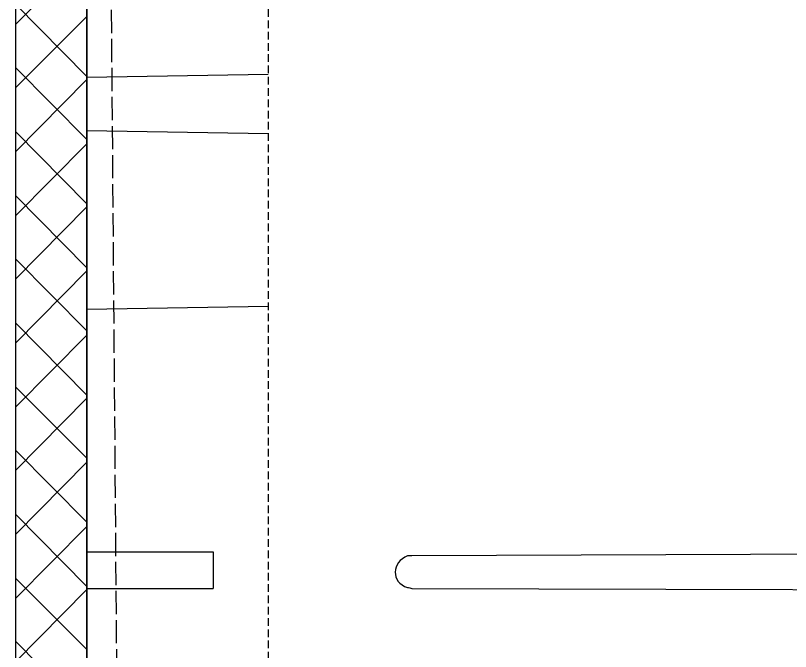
# Model space of a CAD drawing. Header units: millimetres. Extents: x 67 to 592, y -195 to 280.
# Drawn here: x 407.09 to 428.56, y 90.32 to 107.96 of the extents above; entities that cross this region are included whole.
import ezdxf

# ---------------------------------------------------------------- set-up
doc = ezdxf.new("R2010")
doc.units = ezdxf.units.MM
doc.linetypes.add('PDF_IMPORT', pattern=[1, 0.8, -0.2])
doc.layers.add('PDF_图层 1', color=7, linetype='Continuous', true_color=0x231f20)

msp = doc.modelspace()

# ---------------------------------------------------------------- linework, layer by layer
at = {"layer": 'PDF_图层 1', "color": 7, "linetype": 'PDF_IMPORT', "lineweight": -3, "ltscale": 0.805833}
msp.add_lwpolyline([(409.571, 128.471), (409.571, 129.064), (410.587, 1.821)], dxfattribs=at)
at = {"layer": 'PDF_图层 1', "color": 7, "lineweight": -3}
for points in [[(407.088, 116.675), (407.088, 76.829)], [(409.063, 2.837), (409.063, 115.828), (410.587, 115.828), (409.063, 115.828), (409.063, 2.837), (410.587, 2.837), (410.587, 1.821), (412.563, 1.793), (412.563, 0.918), (412.083, 0.89), (412.083, -0.86), (409.289, -0.916), (409.289, -3.428)], [(409.063, 114.587), (409.063, 78.07)], [(409.063, 109.705), (407.088, 107.701)], [(407.088, 108.266), (409.063, 106.262)], [(409.063, 107.927), (407.088, 105.951)], [(407.088, 106.516), (409.063, 104.512)], [(414.087, 106.318), (409.064, 106.234)], [(409.063, 106.177), (407.088, 104.174)], [(407.088, 104.738), (409.063, 102.734)], [(409.063, 104.766), (414.087, 104.682)], [(409.063, 104.399), (407.088, 102.396)], [(407.088, 102.96), (409.063, 100.957)], [(409.063, 102.65), (407.088, 100.646)], [(407.088, 101.211), (409.063, 99.207)], [(409.063, 100.872), (407.088, 98.868)], [(414.087, 99.884), (409.064, 99.8)], [(407.088, 99.433), (409.063, 97.429)], [(409.063, 99.094), (407.088, 97.091)], [(407.088, 97.655), (409.063, 95.679)], [(409.063, 97.344), (407.088, 95.341)], [(407.088, 95.905), (409.063, 93.902)], [(409.063, 95.567), (407.088, 93.563)], [(407.088, 94.127), (409.063, 92.124)], [(409.063, 93.789), (407.088, 91.785)], [(409.063, 93.083), (412.563, 93.083), (412.563, 92.068)], [(439.174, 93.055), (418.066, 92.971)], [(407.088, 92.35), (409.063, 90.374)], [(409.063, 92.039), (407.088, 90.036)], [(409.063, 92.067), (412.563, 92.067)], [(418.066, 92.067), (439.174, 92.011)], [(407.088, 90.6), (409.063, 88.596)]]:
    msp.add_lwpolyline(points, dxfattribs=at)
at = {"layer": 'PDF_图层 1', "color": 7, "linetype": 'PDF_IMPORT', "lineweight": -3, "ltscale": 0.265833}
msp.add_lwpolyline([(414.087, 115.32), (414.087, 3.317)], dxfattribs=at)
at = {"layer": 'PDF_图层 1', "color": 7, "lineweight": -3}
for points, knots in [([(407.088, 126.58), (407.088, 127.794), (407.088, 129.007), (407.088, 130.221), (407.088, 82.962), (407.088, 35.703), (407.088, -11.555), (407.088, -11.602), (407.088, -11.649), (407.088, -11.696), (407.128, -12.125), (407.503, -12.508), (407.935, -12.543), (407.972, -12.553), (408.01, -12.562), (408.047, -12.571)], [0, 0, 0, 0, 1, 1, 1, 2, 2, 2, 3, 3, 3, 4, 4, 4, 5, 5, 5, 5]), ([(418.066, 92.97), (418.028, 92.97), (417.99, 92.97), (417.953, 92.97), (417.512, 92.806), (417.475, 92.224), (417.953, 92.096), (417.99, 92.086), (418.028, 92.077), (418.066, 92.067)], [0, 0, 0, 0, 1, 1, 1, 2, 2, 2, 3, 3, 3, 3])]:
    msp.add_open_spline(points, degree=3, knots=knots, dxfattribs=at)

doc.saveas('drawing.dxf')
